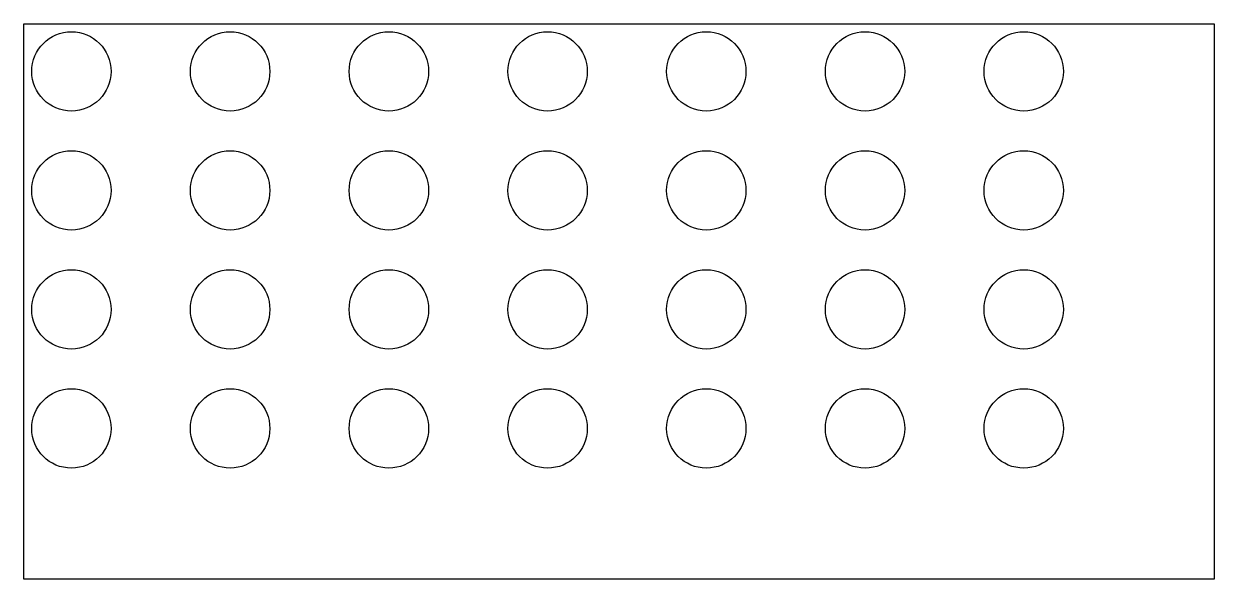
# Model space of a CAD drawing. Header units: millimetres. Extents: x -7.5 to 7.5, y -3.5 to 3.5.
import ezdxf

# ---------------------------------------------------------------- set-up
doc = ezdxf.new("R2010")
doc.units = ezdxf.units.MM
doc.layers.add('Sketch', color=7, linetype='CONTINUOUS')

msp = doc.modelspace()

# ---------------------------------------------------------------- linework, layer by layer
at = {"layer": 'Sketch'}
for p, q in [((-7.5, -3.5), (-7.5, 3.5)), ((-7.5, 3.5), (7.5, 3.5)), ((7.5, 3.5), (7.5, -3.5)), ((7.5, -3.5), (-7.5, -3.5))]:
    msp.add_line(p, q, dxfattribs=at)
for centre in [(-6.9, 2.9), (-4.9, 2.9), (-2.9, 2.9), (-0.9, 2.9), (1.1, 2.9), (3.1, 2.9), (5.1, 2.9), (-6.9, 1.4), (-4.9, 1.4), (-2.9, 1.4), (-0.9, 1.4), (1.1, 1.4), (3.1, 1.4), (5.1, 1.4), (-6.9, -0.1), (-4.9, -0.1), (-2.9, -0.1), (-0.9, -0.1), (1.1, -0.1), (3.1, -0.1), (5.1, -0.1), (-6.9, -1.6), (-4.9, -1.6), (-2.9, -1.6), (-0.9, -1.6), (1.1, -1.6), (3.1, -1.6), (5.1, -1.6)]:
    msp.add_circle(centre, 0.5, dxfattribs=at)

doc.saveas('drawing.dxf')
